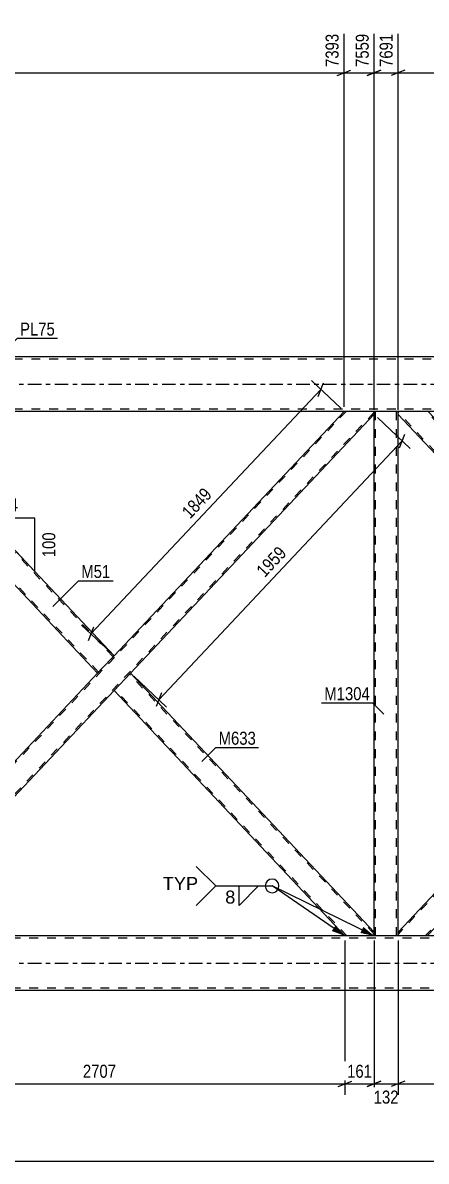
# Model space of a CAD drawing. Header units: millimetres. Extents: x -136 to 1053, y -541 to 300.
# Drawn here: x 183.1 to 272.1, y -171.3 to 79.6 of the extents above; entities that cross this region are included whole.
import ezdxf

# ---------------------------------------------------------------- set-up
doc = ezdxf.new("R2010")
doc.units = ezdxf.units.MM
doc.linetypes.add('DXK_LINE_DOT2', pattern=[3.9198, 1.9599, -1.9599])
doc.linetypes.add('DXK_LINE_DOT3', pattern=[5.9187, 2.979, -0.9799, 0.9799, -0.9799])
doc.styles.add('Arial', font='arial.ttf', dxfattribs={"height": 0.2})
doc.styles.add('Arial Narrow', font='ARIALN.TTF', dxfattribs={"height": 0.2})

# ---------------------------------------------------------------- blocks, each defined once
blk = doc.blocks.new('Part-335479020-4034 - 3964')
at = {"color": 7, "linetype": 'DXK_LINE_DOT2'}
for p, q in [((254.36, -6), (145.84, -121.2)), ((260.56, -6.19), (151.84, -121.6)), ((260.56, -6), (253.92, -6)), ((203.2, -59.84), (199.57, -63.69)), ((206.83, -63.69), (203.2, -67.54)), ((145.84, -120.74), (146.48, -120.06)), ((145.84, -121.6), (145.84, -120.74)), ((152.28, -121.6), (145.84, -121.6))]:
    blk.add_line(p, q, dxfattribs=at)
at = {"color": 2, "linetype": 'Continuous'}
for p, q in [((253.92, -6), (203.2, -59.84)), ((260.56, -6.65), (206.83, -63.69)), ((260.56, -6.65), (260.56, -6)), ((199.57, -63.69), (146.48, -120.06)), ((203.2, -67.54), (152.28, -121.6))]:
    blk.add_line(p, q, dxfattribs=at)
blk = doc.blocks.new('Part-335479020-4104 - 3964')
at = {"color": 7, "linetype": 'DXK_LINE_DOT2'}
for p, q in [((374.36, -6), (265.84, -121.2)), ((380.56, -6.19), (271.84, -121.6)), ((380.56, -6), (373.92, -6)), ((323.15, -59.89), (319.52, -63.75)), ((326.78, -63.75), (323.15, -67.6)), ((272.28, -121.6), (265.84, -121.6))]:
    blk.add_line(p, q, dxfattribs=at)
at = {"color": 2, "linetype": 'Continuous'}
for p, q in [((373.92, -6), (323.15, -59.89)), ((380.56, -6.65), (326.78, -63.75)), ((380.56, -6.65), (380.56, -6)), ((319.52, -63.75), (265.84, -120.74)), ((323.15, -67.6), (272.28, -121.6)), ((265.84, -121.6), (265.84, -120.74))]:
    blk.add_line(p, q, dxfattribs=at)
blk = doc.blocks.new('Part-335479020-4019 - 3964')
at = {"color": 2, "linetype": 'Continuous'}
for p, q in [((145.84, -6.65), (145.84, -6)), ((199.57, -63.69), (145.84, -6.65)), ((203.2, -59.84), (152.48, -6)), ((203.2, -59.84), (202.76, -60.31)), ((202.76, -60.31), (199.57, -63.69))]:
    blk.add_line(p, q, dxfattribs=at)
at = {"color": 7, "linetype": 'DXK_LINE_DOT2'}
for p, q in [((152.48, -6), (145.84, -6)), ((199.79, -63.46), (145.84, -6.19)), ((202.98, -60.08), (152.04, -6)), ((203.17, -59.88), (202.76, -60.31)), ((199.79, -63.46), (199.81, -63.44))]:
    blk.add_line(p, q, dxfattribs=at)
blk = doc.blocks.new('Part-335479020-4049 - 3964')
at = {"color": 7, "linetype": 'DXK_LINE_DOT2'}
for p, q in [((265.84, -6), (260.56, -6)), ((260.56, -6.65), (260.56, -6)), ((260.88, -121.6), (260.88, -6)), ((265.52, -121.6), (265.52, -6)), ((265.84, -6.66), (265.84, -6)), ((260.56, -121.6), (260.56, -120.74)), ((265.84, -121.6), (260.56, -121.6)), ((265.84, -121.6), (265.84, -120.74))]:
    blk.add_line(p, q, dxfattribs=at)
at = {"color": 2, "linetype": 'Continuous'}
for p, q in [((260.56, -120.74), (260.56, -6.65)), ((265.84, -120.74), (265.84, -6.66))]:
    blk.add_line(p, q, dxfattribs=at)
blk = doc.blocks.new('Part-335479020-4129 - 3964')
at = {"color": 2, "linetype": 'Continuous'}
for p, q in [((265.84, -6.66), (265.84, -6)), ((319.52, -63.75), (265.84, -6.66)), ((323.15, -59.89), (272.47, -6)), ((323.02, -60.03), (322.71, -60.36)), ((323.15, -59.89), (323.02, -60.03)), ((322.71, -60.36), (319.52, -63.75))]:
    blk.add_line(p, q, dxfattribs=at)
at = {"color": 7, "linetype": 'DXK_LINE_DOT2'}
for p, q in [((272.47, -6), (265.84, -6)), ((319.74, -63.51), (265.84, -6.19)), ((322.93, -60.13), (272.03, -6)), ((322.88, -60.18), (322.71, -60.36)), ((323.02, -60.03), (322.93, -60.13)), ((319.74, -63.51), (319.76, -63.49))]:
    blk.add_line(p, q, dxfattribs=at)
blk = doc.blocks.new('Part-335479020-4179 - 3964')
at = {"color": 2, "linetype": 'Continuous'}
for p, q in [((206.83, -63.69), (203.2, -67.54)), ((260.56, -120.74), (206.83, -63.69)), ((254.12, -121.6), (203.2, -67.54)), ((260.56, -121.6), (260.56, -120.74))]:
    blk.add_line(p, q, dxfattribs=at)
at = {"color": 7, "linetype": 'DXK_LINE_DOT2'}
for p, q in [((260.56, -121.2), (206.61, -63.93)), ((203.42, -67.31), (203.44, -67.29)), ((254.56, -121.6), (203.42, -67.31)), ((260.56, -121.6), (254.12, -121.6))]:
    blk.add_line(p, q, dxfattribs=at)
blk = doc.blocks.new('Part-335479020-4304 - 3964')
at = {"color": 7, "linetype": 'DXK_LINE_DOT2'}
for p, q in [((637.7, 5.52), (12.56, 5.52)), ((637.7, -5.52), (12.56, -5.52))]:
    blk.add_line(p, q, dxfattribs=at)
at = {"color": 2, "linetype": 'Continuous'}
for p, q in [((346.68, 6), (179.74, 6)), ((637.7, -6), (140.8, -6))]:
    blk.add_line(p, q, dxfattribs=at)
at = {"color": 7, "linetype": 'DXK_LINE_DOT3'}
blk.add_line((12.56, 0), (637.7, 0), dxfattribs=at)
blk = doc.blocks.new('Part-335479020-4309 - 3964')
at = {"color": 7, "linetype": 'DXK_LINE_DOT2'}
for p, q in [((590.2, -122.08), (12.56, -122.08)), ((590.2, -133.12), (12.56, -133.12))]:
    blk.add_line(p, q, dxfattribs=at)
at = {"color": 2, "linetype": 'Continuous'}
for p, q in [((376.71, -121.6), (149.71, -121.6)), ((585.4, -133.6), (12.56, -133.6))]:
    blk.add_line(p, q, dxfattribs=at)
at = {"color": 7, "linetype": 'DXK_LINE_DOT3'}
blk.add_line((12.56, -127.6), (590.2, -127.6), dxfattribs=at)
blk = doc.blocks.new('StraightDimension-335479020-4953 - 3964')
at = {"color": 7, "linetype": 'Continuous'}
for p, q in [((253.92, -5), (253.92, 77.21)), ((260.56, -5.65), (260.56, 77.21)), ((252.42, 68), (255.42, 69.2)), ((253.92, 68.6), (260.56, 68.6)), ((262.06, 69.2), (259.06, 68))]:
    blk.add_line(p, q, dxfattribs=at)
at = {"color": 0, "linetype": 'Continuous'}
blk.add_wipeout([(259.96, 77.81), (255.76, 77.81), (255.76, 69.3), (259.96, 69.3)], dxfattribs=at)
at = {"color": 3, "linetype": 'Continuous', "style": 'Arial Narrow'}
blk.add_text('7559', height=2.863, rotation=90.0002, dxfattribs=at).set_placement((259.36, 69.9))
blk = doc.blocks.new('StraightDimension-335479020-4824 - 3964')
at = {"color": 7, "linetype": 'Continuous'}
for p, q in [((253.19, -5.31), (246.74, 0.77)), ((248.22, -2.69), (249.41, 0.31)), ((198.09, -55.03), (248.81, -1.19)), ((202.47, -59.16), (196.02, -53.08)), ((198.68, -53.53), (197.5, -56.54))]:
    blk.add_line(p, q, dxfattribs=at)
at = {"color": 0}
blk.add_wipeout([(225.83, -24.5), (222.77, -21.62), (216.93, -27.82), (219.99, -30.69)], dxfattribs=at)
at = {"color": 3, "style": 'Arial Narrow'}
blk.add_text('1849', height=2.863, rotation=46.7132, dxfattribs=at).set_placement((219.96, -29.85))
blk = doc.blocks.new('StraightDimension-335479020-5288 - 3964')
at = {"color": 7, "linetype": 'Continuous'}
for p, q in [((145.85, -122.6), (145.85, -156.6)), ((254.12, -122.6), (254.12, -156.6)), ((147.35, -153.6), (144.35, -154.8)), ((145.85, -154.2), (254.12, -154.2)), ((252.62, -154.8), (255.62, -153.6))]:
    blk.add_line(p, q, dxfattribs=at)
at = {"color": 0}
blk.add_wipeout([(204.24, -153.45), (204.24, -149.25), (195.73, -149.25), (195.73, -153.45)], dxfattribs=at)
at = {"color": 3, "style": 'Arial Narrow'}
blk.add_text('2707', height=2.863, dxfattribs=at).set_placement((196.33, -152.85))
blk = doc.blocks.new('AngleDimension-335479020-4597 - 3964')
at = {"color": 7, "linetype": 'Continuous'}
for p, q in [((178.58, -33.71), (174.63, -29.51)), ((185.74, -29.51), (174.63, -29.51)), ((185.74, -41.31), (174.63, -29.51)), ((185.74, -41.31), (185.74, -29.51))]:
    blk.add_line(p, q, dxfattribs=at)
at = {"color": 0}
for points in [[(182.61, -28.61), (182.61, -24.41), (177.76, -24.41), (177.76, -28.61)], [(190.84, -32.07), (186.64, -32.07), (186.64, -38.75), (190.84, -38.75)]]:
    blk.add_wipeout(points, dxfattribs=at)
at = {"color": 3, "style": 'Arial Narrow'}
blk.add_text('94', height=2.863, dxfattribs=at).set_placement((178.36, -28.01))
blk.add_text('100', height=2.863, rotation=90.0002, dxfattribs=at).set_placement((190.24, -38.15))
blk = doc.blocks.new('StraightDimension-335479020-4639 - 3964')
at = {"color": 7, "linetype": 'Continuous'}
blk.add_line((-25, -171.25), (667.95, -171.25), dxfattribs=at)
blk = doc.blocks.new('StraightDimension-335479020-4932 - 3964')
at = {"color": 7, "linetype": 'Continuous'}
for p, q in [((145.84, -5.65), (145.84, 77.21)), ((253.92, -5), (253.92, 77.21)), ((147.34, 69.2), (144.34, 68)), ((145.84, 68.6), (253.92, 68.6)), ((252.42, 68), (255.42, 69.2))]:
    blk.add_line(p, q, dxfattribs=at)
at = {"color": 0, "linetype": 'Continuous'}
blk.add_wipeout([(253.32, 77.81), (249.12, 77.81), (249.12, 69.3), (253.32, 69.3)], dxfattribs=at)
at = {"color": 3, "linetype": 'Continuous', "style": 'Arial Narrow'}
blk.add_text('7393', height=2.863, rotation=90.0002, dxfattribs=at).set_placement((252.72, 69.9))
blk = doc.blocks.new('StraightDimension-335479020-4970 - 3964')
at = {"color": 7, "linetype": 'Continuous'}
for p, q in [((260.56, -5.65), (260.56, 77.21)), ((265.84, -5.66), (265.84, 77.21)), ((259.06, 68), (262.06, 69.2)), ((260.56, 68.6), (265.84, 68.6)), ((267.34, 69.2), (264.34, 68))]:
    blk.add_line(p, q, dxfattribs=at)
at = {"color": 0, "linetype": 'Continuous'}
blk.add_wipeout([(265.24, 77.81), (261.04, 77.81), (261.04, 69.3), (265.24, 69.3)], dxfattribs=at)
at = {"color": 3, "linetype": 'Continuous', "style": 'Arial Narrow'}
blk.add_text('7691', height=2.863, rotation=90.0002, dxfattribs=at).set_placement((264.64, 69.9))
blk = doc.blocks.new('StraightDimension-335479020-4984 - 3964')
at = {"color": 7, "linetype": 'Continuous'}
for p, q in [((373.92, -5), (373.92, 79.04)), ((265.84, -5.66), (265.84, 77.21)), ((267.34, 69.2), (264.34, 68)), ((265.84, 68.6), (373.92, 68.6)), ((372.42, 68), (375.42, 69.2))]:
    blk.add_line(p, q, dxfattribs=at)
at = {"color": 0, "linetype": 'Continuous'}
blk.add_wipeout([(373.32, 79.64), (369.12, 79.64), (369.12, 69.3), (373.32, 69.3)], dxfattribs=at)
at = {"color": 3, "linetype": 'Continuous', "style": 'Arial Narrow'}
blk.add_text('10393', height=2.863, rotation=90.0002, dxfattribs=at).set_placement((372.72, 69.9))
blk = doc.blocks.new('StraightDimension-335479020-5312 - 3964')
at = {"color": 7, "linetype": 'Continuous'}
for p, q in [((254.12, -122.6), (254.12, -156.6)), ((260.56, -122.6), (260.56, -156.6)), ((252.62, -154.8), (255.62, -153.6)), ((254.12, -154.2), (260.56, -154.2)), ((262.06, -153.6), (259.06, -154.8))]:
    blk.add_line(p, q, dxfattribs=at)
at = {"color": 0}
blk.add_wipeout([(260.68, -153.45), (260.68, -149.25), (254, -149.25), (254, -153.45)], dxfattribs=at)
at = {"color": 3, "style": 'Arial Narrow'}
blk.add_text('161', height=2.863, dxfattribs=at).set_placement((254.6, -152.85))
blk = doc.blocks.new('StraightDimension-335479020-5329 - 3964')
at = {"color": 7, "linetype": 'Continuous'}
for p, q in [((260.56, -122.6), (260.56, -157.05)), ((265.84, -122.6), (265.84, -157.05)), ((259.06, -154.8), (262.06, -153.6)), ((260.56, -154.2), (265.84, -154.2)), ((267.34, -153.6), (264.34, -154.8))]:
    blk.add_line(p, q, dxfattribs=at)
at = {"color": 0}
blk.add_wipeout([(266.54, -159.15), (266.54, -154.95), (259.86, -154.95), (259.86, -159.15)], dxfattribs=at)
at = {"color": 3, "style": 'Arial Narrow'}
blk.add_text('132', height=2.863, dxfattribs=at).set_placement((260.46, -158.55))
blk = doc.blocks.new('StraightDimension-335479020-5339 - 3964')
at = {"color": 7, "linetype": 'Continuous'}
for p, q in [((265.84, -122.6), (265.84, -156.6)), ((373.93, -122.6), (373.93, -156.6)), ((267.34, -153.6), (264.34, -154.8)), ((265.84, -154.2), (373.93, -154.2)), ((372.43, -154.8), (375.43, -153.6))]:
    blk.add_line(p, q, dxfattribs=at)
at = {"color": 0}
blk.add_wipeout([(324.14, -153.45), (324.14, -149.25), (315.63, -149.25), (315.63, -153.45)], dxfattribs=at)
at = {"color": 3, "style": 'Arial Narrow'}
blk.add_text('2702', height=2.863, dxfattribs=at).set_placement((316.23, -152.85))
blk = doc.blocks.new('StraightDimension-335479020-5419 - 3964')
at = {"color": 7, "linetype": 'Continuous'}
for p, q in [((261.29, -7.34), (268.52, -14.15)), ((213.04, -69.55), (266.77, -12.51)), ((266.18, -14.01), (267.36, -11)), ((207.55, -64.38), (214.79, -71.19)), ((213.63, -68.04), (212.45, -71.05))]:
    blk.add_line(p, q, dxfattribs=at)
at = {"color": 0}
blk.add_wipeout([(242.28, -37.42), (239.22, -34.54), (233.39, -40.73), (236.44, -43.61)], dxfattribs=at)
at = {"color": 3, "style": 'Arial Narrow'}
blk.add_text('1959', height=2.863, rotation=46.7132, dxfattribs=at).set_placement((236.42, -42.76))
blk = doc.blocks.new('Mark-335479020-4015 - 3964')
at = {"color": 0}
blk.add_wipeout([(202.37, -42.72), (202.37, -39.72), (195.97, -39.72), (195.97, -42.72)], dxfattribs=at)
blk.add_wipeout([(202.37, -42.72), (202.37, -39.72), (195.97, -39.72), (195.97, -42.72)], dxfattribs=at)
at = {"color": 30, "linetype": 'Continuous'}
for p, q in [((189.72, -48.97), (195.37, -43.32)), ((195.37, -43.32), (202.97, -43.32))]:
    blk.add_line(p, q, dxfattribs=at)
at = {"color": 3, "style": 'Arial Narrow'}
blk.add_text('M51', height=2.863, dxfattribs=at).set_placement((195.97, -42.72))
blk = doc.blocks.new('Mark-335479020-4045 - 3964')
at = {"color": 0}
blk.add_wipeout([(259.62, -69.65), (259.62, -66.65), (249.57, -66.65), (249.57, -69.65)], dxfattribs=at)
blk.add_wipeout([(259.62, -69.65), (259.62, -66.65), (249.57, -66.65), (249.57, -69.65)], dxfattribs=at)
at = {"color": 30, "linetype": 'Continuous'}
for p in [(248.97, -70.25), (262.73, -72.75)]:
    blk.add_line(p, (260.22, -70.25), dxfattribs=at)
at = {"color": 3, "style": 'Arial Narrow'}
blk.add_text('M1304', height=2.863, dxfattribs=at).set_placement((249.57, -69.65))
blk = doc.blocks.new('Mark-335479020-4175 - 3964')
at = {"color": 0}
blk.add_wipeout([(234.49, -79.46), (234.49, -76.46), (226.26, -76.46), (226.26, -79.46)], dxfattribs=at)
blk.add_wipeout([(234.49, -79.46), (234.49, -76.46), (226.26, -76.46), (226.26, -79.46)], dxfattribs=at)
at = {"color": 30, "linetype": 'Continuous'}
for p, q in [((222.58, -83.16), (225.66, -80.06)), ((225.66, -80.06), (235.09, -80.06))]:
    blk.add_line(p, q, dxfattribs=at)
at = {"color": 3, "style": 'Arial Narrow'}
blk.add_text('M633', height=2.863, dxfattribs=at).set_placement((226.26, -79.46))
blk = doc.blocks.new('Mark-335479020-4421 - 3964')
at = {"color": 0}
blk.add_wipeout([(190.14, 10.7), (190.14, 13.7), (182.47, 13.7), (182.47, 10.7)], dxfattribs=at)
blk.add_wipeout([(190.14, 10.7), (190.14, 13.7), (182.47, 13.7), (182.47, 10.7)], dxfattribs=at)
at = {"color": 30, "linetype": 'Continuous'}
for p, q in [((178.29, 6.53), (181.87, 10.1)), ((181.87, 10.1), (190.74, 10.1))]:
    blk.add_line(p, q, dxfattribs=at)
at = {"color": 3, "style": 'Arial Narrow'}
blk.add_text('PL75', height=2.863, dxfattribs=at).set_placement((182.47, 10.7))
blk = doc.blocks.new('WeldMark-335479020-5531 - 3964')
at = {"linetype": 'Continuous'}
for points in [[(252.07, -119.28), (254.12, -121.6), (251.22, -120.52)], [(258.19, -119.61), (260.56, -121.6), (257.54, -120.95)]]:
    blk.add_hatch(color=30, dxfattribs=at).paths.add_polyline_path(points)
at = {"color": 3, "linetype": 'Continuous'}
for q in [(221.34, -106.29), (221.34, -114.86)]:
    blk.add_line((225.62, -110.58), q, dxfattribs=at)
at = {"color": 30, "linetype": 'Continuous'}
for p in [(260.56, -121.6), (254.12, -121.6)]:
    blk.add_line(p, (238.05, -110.58), dxfattribs=at)
at = {"color": 3, "linetype": 'Continuous'}
for start, end in [(90, 270), (270, 90)]:
    blk.add_arc((238.05, -110.58), 1.5, start, end, dxfattribs=at)
at = {"color": 0}
blk.add_wipeout([(230.15, -114.68), (230.15, -111.28), (227.52, -111.28), (227.52, -114.68)], dxfattribs=at)
at = {"color": 30, "linetype": 'Continuous'}
blk.add_line((225.62, -110.58), (238.05, -110.58), dxfattribs=at)
at = {"color": 3, "linetype": 'Continuous'}
for p, q in [((230.8, -110.58), (235.09, -110.58)), ((235.09, -110.58), (230.8, -114.86)), ((230.8, -114.86), (230.8, -110.58))]:
    blk.add_line(p, q, dxfattribs=at)
at = {"color": 3, "style": 'Arial'}
blk.add_text('8', height=2.87, dxfattribs=at).set_placement((227.72, -114.48))
at = {"color": 0, "linetype": 'Continuous'}
blk.add_wipeout([(221.72, -111.48), (221.72, -108.48), (213.95, -108.48), (213.95, -111.48)], dxfattribs=at)
blk.add_wipeout([(221.72, -111.48), (221.72, -108.48), (213.95, -108.48), (213.95, -111.48)], dxfattribs=at)
at = {"color": 3, "linetype": 'Continuous', "style": 'Arial'}
blk.add_text('TYP', height=2.865, dxfattribs=at).set_placement((213.95, -111.48))

msp = doc.modelspace()

# ---------------------------------------------------------------- block references
for name in ['Part-335479020-4304 - 3964', 'Part-335479020-4034 - 3964', 'Part-335479020-4019 - 3964', 'Part-335479020-4049 - 3964', 'Part-335479020-4104 - 3964', 'Part-335479020-4129 - 3964', 'Part-335479020-4179 - 3964', 'Part-335479020-4309 - 3964']:
    msp.add_blockref(name, (0, 0))

# ---------------------------------------------------------------- next in the draw order: block references
for name in ['StraightDimension-335479020-4953 - 3964', 'AngleDimension-335479020-4597 - 3964', 'StraightDimension-335479020-5288 - 3964']:
    msp.add_blockref(name, (0, 0))

# ---------------------------------------------------------------- next in the draw order: block references
for name in ['StraightDimension-335479020-4970 - 3964', 'StraightDimension-335479020-4824 - 3964']:
    msp.add_blockref(name, (0, 0))

# ---------------------------------------------------------------- next in the draw order: block references
for name in ['StraightDimension-335479020-4932 - 3964', 'StraightDimension-335479020-4984 - 3964', 'StraightDimension-335479020-4639 - 3964']:
    msp.add_blockref(name, (0, 0))

# ---------------------------------------------------------------- next in the draw order: block references
for name in ['Mark-335479020-4421 - 3964', 'StraightDimension-335479020-5419 - 3964', 'Mark-335479020-4015 - 3964', 'Mark-335479020-4175 - 3964', 'StraightDimension-335479020-5312 - 3964']:
    msp.add_blockref(name, (0, 0))

# ---------------------------------------------------------------- next in the draw order: block references
for name in ['Mark-335479020-4045 - 3964', 'StraightDimension-335479020-5329 - 3964']:
    msp.add_blockref(name, (0, 0))

# ---------------------------------------------------------------- next in the draw order: block references
for name in ['WeldMark-335479020-5531 - 3964', 'StraightDimension-335479020-5339 - 3964']:
    msp.add_blockref(name, (0, 0))

doc.saveas('drawing.dxf')
